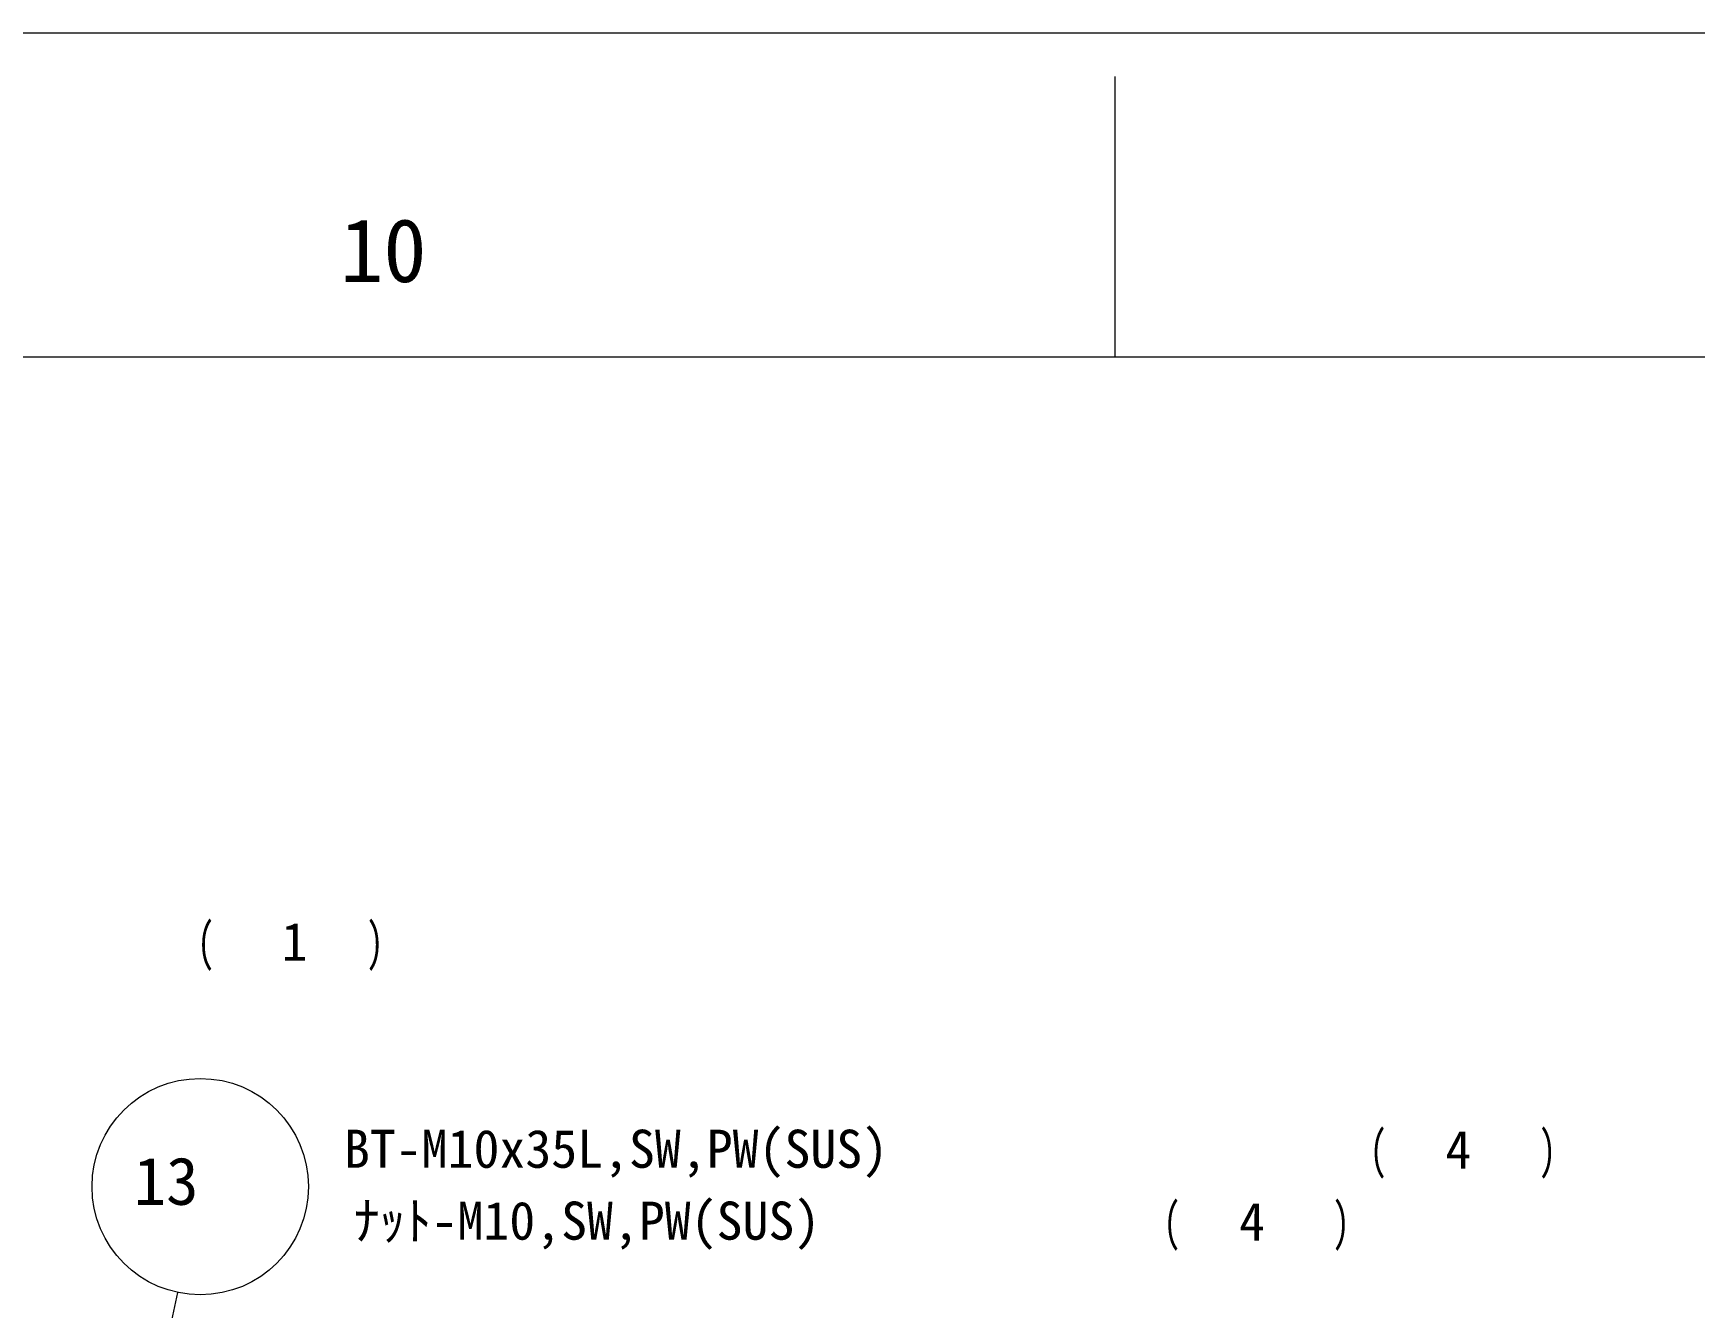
# Model space of a CAD drawing. Units: millimetres at full size. Extents: x -24503 to 24503, y -7436 to 7436.
# Drawn here: x -9040 to -8426, y 4636 to 5107 of the extents above; entities that cross this region are included whole.
import ezdxf
from ezdxf.enums import TextEntityAlignment as Align

# ---------------------------------------------------------------- set-up
doc = ezdxf.new("R2010")
doc.units = ezdxf.units.MM
doc.header["$LTSCALE"] = 4.8
for name, color, linetype, lineweight in [('0-0_90_FRAME', 2, 'Continuous', 9), ('0-1_91_BLANK', 6, 'Continuous', 9), ('0-2_08_DIM', 3, 'Continuous', 9), ('0-4_0', 2, 'Continuous', 9)]:
    doc.layers.add(name, color=color, linetype=linetype, lineweight=lineweight)
doc.layers.add('0-9_07_TEXT', color=2, linetype='Continuous')
doc.styles.add('ＭＳ ゴシック', font='')
doc.styles.get('ＭＳ ゴシック').set_extended_font_data('MS Gothic')

# ---------------------------------------------------------------- blocks, each defined once
blk = doc.blocks.new('U264')
at = {"layer": '0-9_07_TEXT', "color": 13, "style": 'ＭＳ ゴシック', "width": 0.65}
for s, p in [('(', (44.945, 0.9475)), (')', (54.7145, 0.9475))]:
    blk.add_text(s, height=2.199, dxfattribs=at).set_placement(p, align=Align.BOTTOM_LEFT)
blk = doc.blocks.new('U270')
at = {"layer": '0-9_07_TEXT', "color": 13, "style": 'ＭＳ ゴシック', "width": 0.65}
for s, p in [('(', (48.6451, 0.9344)), (')', (58.4146, 0.9344))]:
    blk.add_text(s, height=2.199, dxfattribs=at).set_placement(p, align=Align.BOTTOM_LEFT)
blk = doc.blocks.new('U271')
at = {"layer": '0-9_07_TEXT', "color": 13, "style": 'ＭＳ ゴシック', "width": 0.65}
for s, p in [('(', (61.1206, 0.9475)), (')', (70.8901, 0.9475))]:
    blk.add_text(s, height=2.199, dxfattribs=at).set_placement(p, align=Align.BOTTOM_LEFT)
blk = doc.blocks.new('AM_BALLOON1')
at = {"layer": '0-2_08_DIM'}
blk.add_circle((0, 0), 5, dxfattribs=at)

msp = doc.modelspace()

# ---------------------------------------------------------------- linework, layer by layer
at = {"layer": '0-0_90_FRAME'}
msp.add_line((-8640.068, 4987.401), (-8640.068, 5091.097), dxfattribs=at)
at = {"layer": '0-0_90_FRAME', "color": 6}
msp.add_lwpolyline([(-13887.51, 546.97), (-7676.365, 546.97), (-7676.365, 4987.401), (-13887.51, 4987.401)], close=True, dxfattribs=at)
at = {"layer": '0-1_91_BLANK'}
msp.add_lwpolyline([(-14198.277, 443.738), (-7572.67, 443.738), (-7572.67, 5107.097), (-14198.277, 5107.097)], close=True, dxfattribs=at)
at = {"layer": '0-2_08_DIM'}
msp.add_line((-9028.902, 4442.074), (-8986.507, 4641.609), dxfattribs=at)

# ---------------------------------------------------------------- block references
for name, p, xscale, yscale in [('U264', (-9266.912, 4753.89), 6.4, 6.4), ('AM_BALLOON1', (-8978.203, 4680.689), 8, 8), ('U271', (-8937.048, 4677.069), 6.4, 6.4), ('U270', (-8933.473, 4650.494), 6.4, 6.4)]:
    msp.add_blockref(name, p, dxfattribs=dict(at, xscale=xscale, yscale=yscale))

# ---------------------------------------------------------------- texts
at = {"layer": '0-0_90_FRAME', "color": 134, "style": 'ＭＳ ゴシック'}
msp.add_text('10', height=23.46, dxfattribs=at).set_placement((-8926.469, 5008.055), align=Align.BOTTOM_LEFT)
at = {"layer": '0-4_0', "color": 134, "style": 'ＭＳ ゴシック'}
msp.add_text('13', height=17.6, dxfattribs=at).set_placement((-9002.775, 4668.689), align=Align.BOTTOM_LEFT)
at = {"layer": '0-9_07_TEXT', "color": 134, "style": 'ＭＳ ゴシック'}
for s, p in [('1', (-8948.156, 4759.954)), ('BT-M10x35L,SW,PW(SUS)', (-8925.087, 4683.441)), ('4', (-8517.968, 4683.133)), ('ﾅｯﾄ-M10,SW,PW(SUS)', (-8921.512, 4656.866)), ('4', (-8594.236, 4656.474))]:
    msp.add_text(s, height=14.08, dxfattribs=at).set_placement(p, align=Align.BOTTOM_LEFT)

doc.saveas('drawing.dxf')
